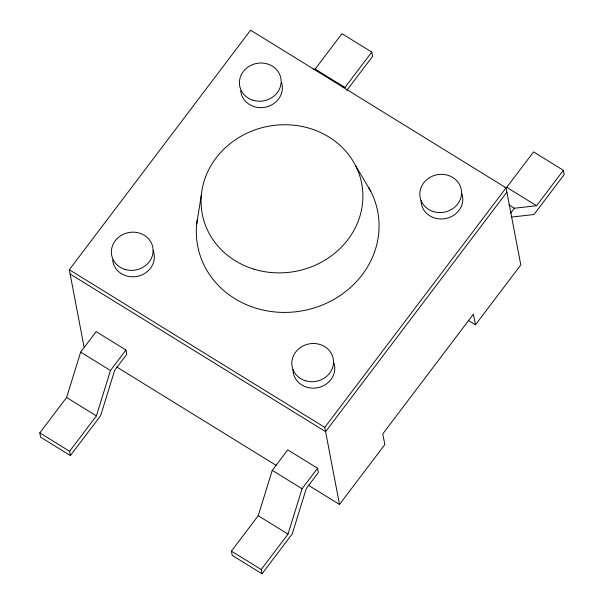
<?xml version="1.0" encoding="UTF-8"?>
<svg xmlns="http://www.w3.org/2000/svg" width="604" height="604" viewBox="0 0 604 604"><rect width="100%" height="100%" fill="white"/><g stroke="black" fill="none" stroke-linecap="round" stroke-linejoin="round"><path stroke-width="0.91" d="M196.73 223.895L201.411 194.48M66.606 397.492L80.649 352.124L96.157 331.634L125.957 350.026L126.78 354.306L114.692 370.275L100.649 415.643L70.434 455.567L40.627 437.175L39.811 432.887L66.606 397.492L96.406 415.884L69.619 451.279L70.434 455.567M96.406 415.884L110.457 370.516L125.957 350.026M258.21 515.725L272.253 470.357L287.761 449.867L317.568 468.259L318.383 472.539L306.296 488.508L292.253 533.876L262.038 573.8L232.23 555.408L231.415 551.127L258.21 515.725L288.017 534.117L261.222 569.519L262.038 573.8M288.017 534.117L302.06 488.749L317.568 468.259M84.024 346.824L69.317 269.731L250.607 30.2L506.084 187.844L520.791 264.937L475.469 324.824L468.259 320.377M313.317 69.286L315.167 69.075L341.962 33.673L371.77 52.072L372.585 56.353L346.847 90.358M343.125 87.678L344.975 87.467L371.77 52.072M475.469 324.824L473.43 314.11L382.785 433.876L384.823 444.582L339.501 504.468L324.793 427.375L506.084 187.844M504.921 187.527L506.771 187.315L533.566 151.914L563.373 170.305L564.189 174.586L533.974 214.511L511.762 217.047M506.899 192.132L325.609 431.656L70.139 274.012M510.486 213.363L514.366 208.244L536.579 205.707L563.373 170.305M315.167 69.075L344.975 87.467M506.771 187.315L536.579 205.707M508.878 204.854L514.366 208.244M69.317 269.731L324.793 427.375M116.859 367.081L276.232 465.427M308.267 485.193L339.501 504.468M80.649 352.124L110.457 370.516M272.253 470.357L302.06 488.749M39.811 432.887L69.619 451.279M231.415 551.127L261.222 569.519M355.545 165.579L370.75 191.272M368.561 187.278A91.649 83.329 -10.8 0 1 303.004 310.698A91.649 83.329 -10.8 0 1 197.327 219.38M461.886 193.605A20.951 19.049 -10.8 0 1 444.982 218.678A20.951 19.049 -10.8 0 1 421.048 200.422M281.464 82.265A20.951 19.049 -10.8 0 1 265.45 107.172A20.951 19.049 -10.8 0 1 240.694 90.759M153.137 250.645A20.951 19.049 -10.8 0 1 137.871 276.239A20.951 19.049 -10.8 0 1 112.654 259.916M333.853 362.77A20.951 19.049 -10.8 0 1 316.941 387.844A20.951 19.049 -10.8 0 1 293.016 369.58M433.446 211.596A20.951 19.049 -10.8 0 0 461.297 189.588A20.951 19.049 -10.8 0 0 427.383 179.162A20.951 19.049 -10.8 0 0 433.446 211.596M253.016 100.256A20.951 19.049 -10.8 0 0 280.868 78.256A20.951 19.049 -10.8 0 0 246.961 67.829A20.951 19.049 -10.8 0 0 253.016 100.256M124.983 269.422A20.951 19.049 -10.8 0 0 152.835 247.413A20.951 19.049 -10.8 0 0 118.92 236.994A20.951 19.049 -10.8 0 0 124.983 269.422M305.405 380.754A20.951 19.049 -10.8 0 0 333.265 358.753A20.951 19.049 -10.8 0 0 299.35 348.327A20.951 19.049 -10.8 0 0 305.405 380.754M253.831 269.12A81.178 73.809 -10.8 0 0 361.766 183.85A81.178 73.809 -10.8 0 0 230.358 143.458A81.178 73.809 -10.8 0 0 253.831 269.12"/></g></svg>
